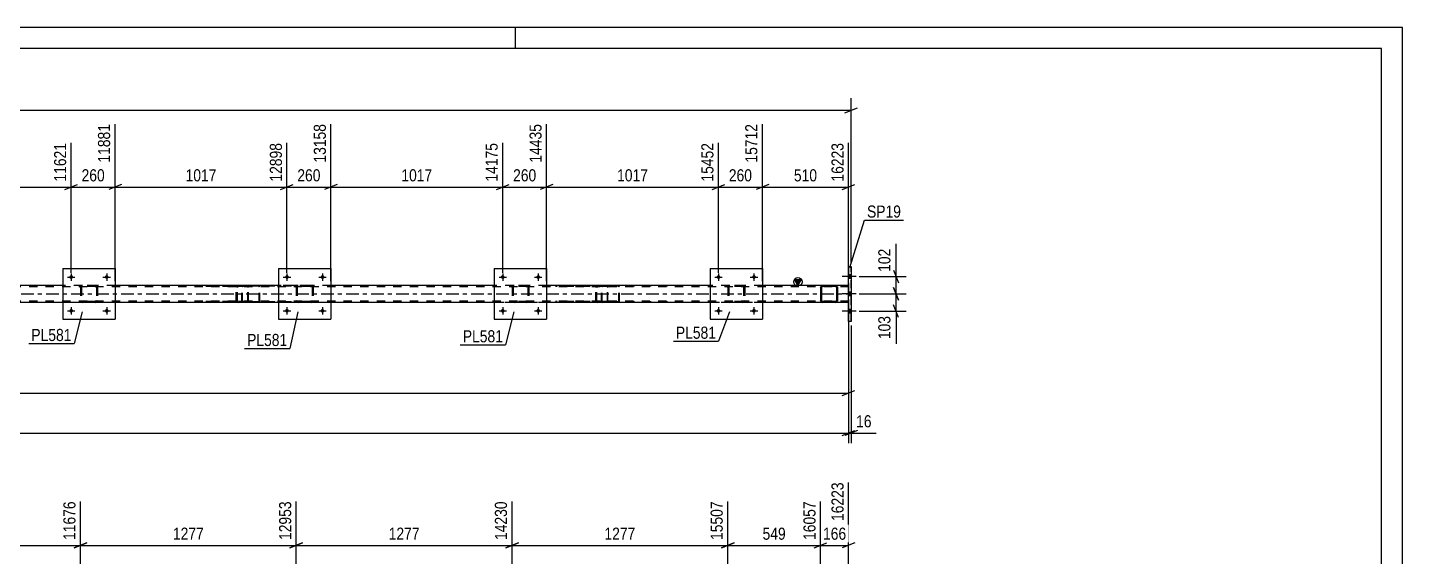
# Model space of a CAD drawing. Header units: millimetres. Extents: x -80 to 761, y -429 to 165.
# Drawn here: x 435.1 to 760.7, y 39.7 to 165 of the extents above; entities that cross this region are included whole.
import ezdxf

# ---------------------------------------------------------------- set-up
doc = ezdxf.new("R2010")
doc.units = ezdxf.units.MM
doc.linetypes.add('DXK_LINE_DOT2', pattern=[3.9198, 1.9599, -1.9599])
doc.linetypes.add('DXK_LINE_DOT3', pattern=[5.9187, 2.979, -0.9799, 0.9799, -0.9799])
doc.styles.add('Arial Narrow', font='ARIALN.TTF', dxfattribs={"height": 0.2})

# ---------------------------------------------------------------- blocks, each defined once
blk = doc.blocks.new('Unknown-814184913-1135')
at = {"color": 5, "linetype": 'Continuous'}
for p, q in [((760.66, 165.05), (-80.34, 165.05)), ((550.66, 160.05), (550.66, 165.05)), ((760.66, -428.95), (760.66, 165.05)), ((755.66, 160.05), (-75.34, 160.05)), ((755.66, -423.95), (755.66, 160.05))]:
    blk.add_line(p, q, dxfattribs=at)
blk = doc.blocks.new('Part-814184913-2528 - 2456')
at = {"color": 7, "linetype": 'DXK_LINE_DOT2'}
for p, q in [((600.92, 103.42), (600.95, 103.61)), ((600.95, 103.61), (600.92, 103.42)), ((600.92, 103.42), (600.92, 100.38)), ((601.16, 103.42), (601.18, 103.51)), ((601.16, 103.42), (601.16, 100.38)), ((601.18, 103.51), (601.23, 103.59)), ((601.21, 103.87), (601.4, 103.9)), ((601.4, 103.9), (601.21, 103.87)), ((601.23, 103.59), (601.31, 103.64)), ((601.31, 103.64), (601.4, 103.66)), ((604.44, 103.9), (601.4, 103.9)), ((604.44, 103.66), (601.4, 103.66)), ((604.44, 103.9), (604.62, 103.87)), ((604.62, 103.87), (604.44, 103.9)), ((604.44, 103.66), (604.53, 103.64)), ((604.53, 103.64), (604.61, 103.59)), ((604.61, 103.59), (604.66, 103.51)), ((604.66, 103.51), (604.68, 103.42)), ((604.68, 103.42), (604.68, 100.38)), ((604.88, 103.61), (604.92, 103.42)), ((604.92, 103.42), (604.88, 103.61)), ((604.92, 103.42), (604.92, 100.38)), ((600.95, 100.2), (600.92, 100.38)), ((600.92, 100.38), (600.95, 100.2)), ((601.18, 100.29), (601.16, 100.38)), ((601.23, 100.21), (601.18, 100.29)), ((601.4, 99.9), (601.21, 99.94)), ((601.21, 99.94), (601.4, 99.9)), ((601.31, 100.16), (601.23, 100.21)), ((601.4, 100.14), (601.31, 100.16)), ((604.44, 100.14), (601.4, 100.14)), ((604.44, 99.9), (601.4, 99.9)), ((604.53, 100.16), (604.44, 100.14)), ((604.62, 99.94), (604.44, 99.9)), ((604.44, 99.9), (604.62, 99.94)), ((604.61, 100.21), (604.53, 100.16)), ((604.66, 100.29), (604.61, 100.21)), ((604.68, 100.38), (604.66, 100.29)), ((604.92, 100.38), (604.88, 100.2)), ((604.88, 100.2), (604.92, 100.38))]:
    blk.add_line(p, q, dxfattribs=at)
for centre, start, end in [((601.4, 103.42), 112.5, 157.5), ((601.4, 103.42), 112.5, 157.5), ((604.44, 103.42), 22.5, 67.5), ((604.44, 103.42), 22.5, 67.5), ((601.4, 100.38), 202.5, 247.5), ((601.4, 100.38), 202.5, 247.5), ((604.44, 100.38), 292.5, 337.5), ((604.44, 100.38), 292.5, 337.5)]:
    blk.add_arc(centre, 0.48, start, end, dxfattribs=at)
blk = doc.blocks.new('Part-814184913-2533 - 2456')
at = {"color": 2, "linetype": 'Continuous'}
for p, q in [((545.64, 107.9), (545.64, 95.9)), ((545.64, 107.9), (558.04, 107.9)), ((558.04, 107.9), (558.04, 95.9)), ((545.64, 95.9), (558.04, 95.9))]:
    blk.add_line(p, q, dxfattribs=at)
blk = doc.blocks.new('Part-814184913-2534 - 2456')
at = {"color": 7, "linetype": 'DXK_LINE_DOT2'}
for p, q in [((549.84, 103.42), (549.87, 103.61)), ((549.87, 103.61), (549.84, 103.42)), ((549.84, 103.42), (549.84, 100.38)), ((550.08, 103.42), (550.09, 103.51)), ((550.08, 103.42), (550.08, 100.38)), ((550.09, 103.51), (550.15, 103.59)), ((550.13, 103.87), (550.32, 103.9)), ((550.32, 103.9), (550.13, 103.87)), ((550.15, 103.59), (550.22, 103.64)), ((550.22, 103.64), (550.32, 103.66)), ((553.36, 103.9), (550.32, 103.9)), ((553.36, 103.66), (550.32, 103.66)), ((553.36, 103.9), (553.54, 103.87)), ((553.54, 103.87), (553.36, 103.9)), ((553.36, 103.66), (553.45, 103.64)), ((553.45, 103.64), (553.53, 103.59)), ((553.53, 103.59), (553.58, 103.51)), ((553.58, 103.51), (553.6, 103.42)), ((553.6, 103.42), (553.6, 100.38)), ((553.8, 103.61), (553.84, 103.42)), ((553.84, 103.42), (553.8, 103.61)), ((553.84, 103.42), (553.84, 100.38)), ((549.87, 100.2), (549.84, 100.38)), ((549.84, 100.38), (549.87, 100.2)), ((550.09, 100.29), (550.08, 100.38)), ((550.15, 100.21), (550.09, 100.29)), ((550.32, 99.9), (550.13, 99.94)), ((550.13, 99.94), (550.32, 99.9)), ((550.22, 100.16), (550.15, 100.21)), ((550.32, 100.14), (550.22, 100.16)), ((553.36, 100.14), (550.32, 100.14)), ((553.36, 99.9), (550.32, 99.9)), ((553.45, 100.16), (553.36, 100.14)), ((553.54, 99.94), (553.36, 99.9)), ((553.36, 99.9), (553.54, 99.94)), ((553.53, 100.21), (553.45, 100.16)), ((553.58, 100.29), (553.53, 100.21)), ((553.6, 100.38), (553.58, 100.29)), ((553.84, 100.38), (553.8, 100.2)), ((553.8, 100.2), (553.84, 100.38))]:
    blk.add_line(p, q, dxfattribs=at)
at = {"color": 7, "linetype": 'DXK_LINE_DOT3'}
blk.add_line((551.84, 101.9), (551.84, 101.9), dxfattribs=at)
at = {"color": 7, "linetype": 'DXK_LINE_DOT2'}
for centre, start, end in [((550.32, 103.42), 112.5, 157.5), ((550.32, 103.42), 112.5, 157.5), ((553.36, 103.42), 22.5, 67.5), ((553.36, 103.42), 22.5, 67.5), ((550.32, 100.38), 202.5, 247.5), ((550.32, 100.38), 202.5, 247.5), ((553.36, 100.38), 292.5, 337.5), ((553.36, 100.38), 292.5, 337.5)]:
    blk.add_arc(centre, 0.48, start, end, dxfattribs=at)
blk = doc.blocks.new('Bolt-814184913-2470 - 2456')
at = {"linetype": 'Continuous'}
for points in [[(548.08, 105.9, -1), (547.2, 105.9, -1)], [(556.48, 105.9, -1), (555.6, 105.9, -1)]]:
    blk.add_hatch(color=1, dxfattribs=at).paths.add_polyline_path(points)
at = {"color": 1, "linetype": 'Continuous'}
for p, q in [((546.76, 105.9), (548.52, 105.9)), ((547.64, 106.78), (547.64, 105.02)), ((555.16, 105.9), (556.92, 105.9)), ((556.04, 106.78), (556.04, 105.02))]:
    blk.add_line(p, q, dxfattribs=at)
blk = doc.blocks.new('Bolt-814184913-2471 - 2456')
at = {"linetype": 'Continuous'}
for points in [[(548.08, 97.9, -1), (547.2, 97.9, -1)], [(556.48, 97.9, -1), (555.6, 97.9, -1)]]:
    blk.add_hatch(color=1, dxfattribs=at).paths.add_polyline_path(points)
at = {"color": 1, "linetype": 'Continuous'}
for p, q in [((546.76, 97.9), (548.52, 97.9)), ((547.64, 98.78), (547.64, 97.02)), ((555.16, 97.9), (556.92, 97.9)), ((556.04, 98.78), (556.04, 97.02))]:
    blk.add_line(p, q, dxfattribs=at)
blk = doc.blocks.new('Bolt-814184913-2472 - 2456')
at = {"linetype": 'Continuous'}
for points in [[(497, 105.9, -1), (496.12, 105.9, -1)], [(505.4, 105.9, -1), (504.52, 105.9, -1)]]:
    blk.add_hatch(color=1, dxfattribs=at).paths.add_polyline_path(points)
at = {"color": 1, "linetype": 'Continuous'}
for p, q in [((495.68, 105.9), (497.44, 105.9)), ((496.56, 106.78), (496.56, 105.02)), ((504.08, 105.9), (505.84, 105.9)), ((504.96, 106.78), (504.96, 105.02))]:
    blk.add_line(p, q, dxfattribs=at)
blk = doc.blocks.new('Bolt-814184913-2473 - 2456')
at = {"linetype": 'Continuous'}
for points in [[(497, 97.9, -1), (496.12, 97.9, -1)], [(505.4, 97.9, -1), (504.52, 97.9, -1)]]:
    blk.add_hatch(color=1, dxfattribs=at).paths.add_polyline_path(points)
at = {"color": 1, "linetype": 'Continuous'}
for p, q in [((495.68, 97.9), (497.44, 97.9)), ((496.56, 98.78), (496.56, 97.02)), ((504.08, 97.9), (505.84, 97.9)), ((504.96, 98.78), (504.96, 97.02))]:
    blk.add_line(p, q, dxfattribs=at)
blk = doc.blocks.new('Bolt-814184913-2474 - 2456')
at = {"linetype": 'Continuous'}
for points in [[(445.92, 105.9, -1), (445.04, 105.9, -1)], [(454.32, 105.9, -1), (453.44, 105.9, -1)]]:
    blk.add_hatch(color=1, dxfattribs=at).paths.add_polyline_path(points)
at = {"color": 1, "linetype": 'Continuous'}
for p, q in [((444.6, 105.9), (446.36, 105.9)), ((445.48, 106.78), (445.48, 105.02)), ((453, 105.9), (454.76, 105.9)), ((453.88, 106.78), (453.88, 105.02))]:
    blk.add_line(p, q, dxfattribs=at)
blk = doc.blocks.new('Part-814184913-2539 - 2456')
at = {"color": 2, "linetype": 'Continuous'}
for p, q in [((494.56, 107.9), (494.56, 95.9)), ((494.56, 107.9), (506.96, 107.9)), ((506.96, 107.9), (506.96, 95.9)), ((494.56, 95.9), (506.96, 95.9))]:
    blk.add_line(p, q, dxfattribs=at)
blk = doc.blocks.new('Bolt-814184913-2475 - 2456')
at = {"linetype": 'Continuous'}
for points in [[(445.92, 97.9, -1), (445.04, 97.9, -1)], [(454.32, 97.9, -1), (453.44, 97.9, -1)]]:
    blk.add_hatch(color=1, dxfattribs=at).paths.add_polyline_path(points)
at = {"color": 1, "linetype": 'Continuous'}
for p, q in [((444.6, 97.9), (446.36, 97.9)), ((445.48, 98.78), (445.48, 97.02)), ((453, 97.9), (454.76, 97.9)), ((453.88, 98.78), (453.88, 97.02))]:
    blk.add_line(p, q, dxfattribs=at)
blk = doc.blocks.new('Part-814184913-2540 - 2456')
at = {"color": 7, "linetype": 'DXK_LINE_DOT2'}
for p, q in [((498.76, 103.42), (498.79, 103.61)), ((498.79, 103.61), (498.76, 103.42)), ((498.76, 103.42), (498.76, 100.38)), ((499, 103.42), (499.01, 103.51)), ((499, 103.42), (499, 100.38)), ((499.01, 103.51), (499.07, 103.59)), ((499.05, 103.87), (499.24, 103.9)), ((499.24, 103.9), (499.05, 103.87)), ((499.07, 103.59), (499.14, 103.64)), ((499.14, 103.64), (499.24, 103.66)), ((502.28, 103.9), (499.24, 103.9)), ((502.28, 103.66), (499.24, 103.66)), ((502.28, 103.9), (502.46, 103.87)), ((502.46, 103.87), (502.28, 103.9)), ((502.28, 103.66), (502.37, 103.64)), ((502.37, 103.64), (502.45, 103.59)), ((502.45, 103.59), (502.5, 103.51)), ((502.5, 103.51), (502.52, 103.42)), ((502.52, 103.42), (502.52, 100.38)), ((502.72, 103.61), (502.76, 103.42)), ((502.76, 103.42), (502.72, 103.61)), ((502.76, 103.42), (502.76, 100.38)), ((498.79, 100.2), (498.76, 100.38)), ((498.76, 100.38), (498.79, 100.2)), ((499.01, 100.29), (499, 100.38)), ((499.07, 100.21), (499.01, 100.29)), ((499.24, 99.9), (499.05, 99.94)), ((499.05, 99.94), (499.24, 99.9)), ((499.14, 100.16), (499.07, 100.21)), ((499.24, 100.14), (499.14, 100.16)), ((502.28, 100.14), (499.24, 100.14)), ((502.28, 99.9), (499.24, 99.9)), ((502.37, 100.16), (502.28, 100.14)), ((502.46, 99.94), (502.28, 99.9)), ((502.28, 99.9), (502.46, 99.94)), ((502.45, 100.21), (502.37, 100.16)), ((502.5, 100.29), (502.45, 100.21)), ((502.52, 100.38), (502.5, 100.29)), ((502.76, 100.38), (502.72, 100.2)), ((502.72, 100.2), (502.76, 100.38))]:
    blk.add_line(p, q, dxfattribs=at)
at = {"color": 7, "linetype": 'DXK_LINE_DOT3'}
blk.add_line((500.76, 101.9), (500.76, 101.9), dxfattribs=at)
at = {"color": 7, "linetype": 'DXK_LINE_DOT2'}
for centre, start, end in [((499.24, 103.42), 112.5, 157.5), ((499.24, 103.42), 112.5, 157.5), ((502.28, 103.42), 22.5, 67.5), ((502.28, 103.42), 22.5, 67.5), ((499.24, 100.38), 202.5, 247.5), ((499.24, 100.38), 202.5, 247.5), ((502.28, 100.38), 292.5, 337.5), ((502.28, 100.38), 292.5, 337.5)]:
    blk.add_arc(centre, 0.48, start, end, dxfattribs=at)
blk = doc.blocks.new('Bolt-814184913-2478 - 2456')
at = {"linetype": 'Continuous'}
for points in [[(599.16, 105.9, -1), (598.28, 105.9, -1)], [(607.56, 105.9, -1), (606.68, 105.9, -1)]]:
    blk.add_hatch(color=1, dxfattribs=at).paths.add_polyline_path(points)
at = {"color": 1, "linetype": 'Continuous'}
for p, q in [((597.84, 105.9), (599.6, 105.9)), ((598.72, 106.78), (598.72, 105.02)), ((606.24, 105.9), (608, 105.9)), ((607.12, 106.78), (607.12, 105.02))]:
    blk.add_line(p, q, dxfattribs=at)
blk = doc.blocks.new('Part-814184913-2602 - 2456')
at = {"linetype": 'Continuous'}
blk.add_hatch(color=2, dxfattribs=at).paths.add_polyline_path([(617.53, 103.9), (616.73, 105.3), (618.33, 105.3)])
at = {"color": 2, "linetype": 'Continuous'}
for p, q in [((617.53, 103.9), (616.73, 105.3)), ((616.73, 105.3), (618.33, 105.3)), ((618.33, 105.3), (617.53, 103.9)), ((443.48, 103.9), (404.79, 103.9)), ((494.56, 103.9), (455.88, 103.9)), ((545.64, 103.9), (506.96, 103.9)), ((596.72, 103.9), (558.04, 103.9)), ((623.37, 103.9), (609.12, 103.9)), ((629.53, 103.9), (626.41, 103.9)), ((443.48, 99.9), (404.79, 99.9)), ((494.56, 99.9), (455.88, 99.9)), ((545.64, 99.9), (506.96, 99.9)), ((596.72, 99.9), (558.04, 99.9)), ((623.37, 99.9), (609.12, 99.9)), ((629.53, 99.9), (626.41, 99.9))]:
    blk.add_line(p, q, dxfattribs=at)
at = {"color": 7, "linetype": 'DXK_LINE_DOT2'}
for p, q in [((629.53, 103.58), (25.23, 103.58)), ((455.88, 103.9), (443.48, 103.9)), ((506.96, 103.9), (494.56, 103.9)), ((558.04, 103.9), (545.64, 103.9)), ((609.12, 103.9), (596.72, 103.9)), ((626.41, 103.9), (623.37, 103.9)), ((629.53, 99.9), (629.53, 103.9)), ((629.53, 103.9), (629.53, 103.9)), ((629.53, 103.9), (629.53, 99.9)), ((629.53, 103.58), (629.53, 103.58)), ((629.53, 100.22), (25.23, 100.22)), ((626.41, 99.9), (85.91, 99.9)), ((455.88, 99.9), (443.48, 99.9)), ((506.96, 99.9), (494.56, 99.9)), ((558.04, 99.9), (545.64, 99.9)), ((609.12, 99.9), (596.72, 99.9)), ((629.53, 100.22), (629.53, 100.22)), ((629.53, 99.9), (629.53, 99.9))]:
    blk.add_line(p, q, dxfattribs=at)
at = {"color": 7, "linetype": 'DXK_LINE_DOT3'}
blk.add_line((25.23, 101.9), (629.53, 101.9), dxfattribs=at)
at = {"color": 2, "linetype": 'Continuous'}
blk.add_circle((617.53, 104.8), 1, dxfattribs=at)
blk = doc.blocks.new('Bolt-814184913-2479 - 2456')
at = {"linetype": 'Continuous'}
for points in [[(599.16, 97.9, -1), (598.28, 97.9, -1)], [(607.56, 97.9, -1), (606.68, 97.9, -1)]]:
    blk.add_hatch(color=1, dxfattribs=at).paths.add_polyline_path(points)
at = {"color": 1, "linetype": 'Continuous'}
for p, q in [((597.84, 97.9), (599.6, 97.9)), ((598.72, 98.78), (598.72, 97.02)), ((606.24, 97.9), (608, 97.9)), ((607.12, 98.78), (607.12, 97.02))]:
    blk.add_line(p, q, dxfattribs=at)
blk = doc.blocks.new('Part-814184913-2545 - 2456')
at = {"color": 2, "linetype": 'Continuous'}
for p, q in [((443.48, 107.9), (443.48, 95.9)), ((443.48, 107.9), (455.88, 107.9)), ((455.88, 107.9), (455.88, 95.9)), ((443.48, 95.9), (455.88, 95.9))]:
    blk.add_line(p, q, dxfattribs=at)
blk = doc.blocks.new('Part-814184913-2631 - 2456')
at = {"color": 7, "linetype": 'DXK_LINE_DOT2'}
for p, q in [((485.9, 103.7), (485.88, 103.58)), ((485.88, 100.22), (485.88, 103.58)), ((486.05, 103.58), (486.06, 103.64)), ((486.05, 100.22), (486.05, 103.58)), ((486.06, 103.64), (486.1, 103.69)), ((486.22, 103.9), (486.09, 103.88)), ((486.1, 103.69), (486.15, 103.73)), ((486.15, 103.73), (486.22, 103.74)), ((501.54, 103.9), (486.22, 103.9)), ((501.54, 103.74), (486.22, 103.74)), ((489.92, 103.88), (489.79, 103.9)), ((489.79, 103.74), (489.86, 103.73)), ((489.86, 103.73), (489.88, 103.71)), ((489.88, 103.71), (489.91, 103.69)), ((489.91, 103.69), (489.95, 103.64)), ((489.95, 103.64), (489.96, 103.58)), ((489.96, 100.22), (489.96, 103.58)), ((490.13, 103.58), (490.11, 103.7)), ((490.13, 100.22), (490.13, 103.58)), ((485.88, 100.22), (485.9, 100.1)), ((486.06, 100.16), (486.05, 100.22)), ((486.1, 100.11), (486.06, 100.16)), ((486.09, 99.93), (486.22, 99.9)), ((486.15, 100.07), (486.1, 100.11)), ((486.22, 100.06), (486.15, 100.07)), ((501.54, 100.06), (486.22, 100.06)), ((501.54, 99.9), (486.22, 99.9)), ((489.79, 100.06), (489.86, 100.07)), ((489.79, 99.9), (489.92, 99.93)), ((489.86, 100.07), (489.88, 100.09)), ((489.88, 100.09), (489.91, 100.11)), ((489.95, 100.16), (489.91, 100.11)), ((489.96, 100.22), (489.95, 100.16)), ((490.11, 100.1), (490.13, 100.22))]:
    blk.add_line(p, q, dxfattribs=at)
for centre, start, end in [((486.2, 103.57), 110.7583, 155.68), ((489.8, 103.57), 24.32, 69.2417), ((486.2, 100.24), 204.32, 249.2417)]:
    blk.add_arc(centre, 0.331, start, end, dxfattribs=at)
blk = doc.blocks.new('Part-814184913-2546 - 2456')
at = {"color": 7, "linetype": 'DXK_LINE_DOT2'}
for p, q in [((447.68, 103.42), (447.71, 103.61)), ((447.71, 103.61), (447.68, 103.42)), ((447.68, 103.42), (447.68, 100.38)), ((447.92, 103.42), (447.93, 103.51)), ((447.92, 103.42), (447.92, 100.38)), ((447.93, 103.51), (447.99, 103.59)), ((447.97, 103.87), (448.16, 103.9)), ((448.16, 103.9), (447.97, 103.87)), ((447.99, 103.59), (448.06, 103.64)), ((448.06, 103.64), (448.16, 103.66)), ((451.2, 103.9), (448.16, 103.9)), ((451.2, 103.66), (448.16, 103.66)), ((451.2, 103.9), (451.38, 103.87)), ((451.38, 103.87), (451.2, 103.9)), ((451.2, 103.66), (451.29, 103.64)), ((451.29, 103.64), (451.37, 103.59)), ((451.37, 103.59), (451.42, 103.51)), ((451.42, 103.51), (451.44, 103.42)), ((451.44, 103.42), (451.44, 100.38)), ((451.64, 103.61), (451.68, 103.42)), ((451.68, 103.42), (451.64, 103.61)), ((451.68, 103.42), (451.68, 100.38)), ((447.71, 100.2), (447.68, 100.38)), ((447.68, 100.38), (447.71, 100.2)), ((447.93, 100.29), (447.92, 100.38)), ((447.99, 100.21), (447.93, 100.29)), ((448.16, 99.9), (447.97, 99.94)), ((447.97, 99.94), (448.16, 99.9)), ((448.06, 100.16), (447.99, 100.21)), ((448.16, 100.14), (448.06, 100.16)), ((451.2, 100.14), (448.16, 100.14)), ((451.2, 99.9), (448.16, 99.9)), ((451.29, 100.16), (451.2, 100.14)), ((451.38, 99.94), (451.2, 99.9)), ((451.2, 99.9), (451.38, 99.94)), ((451.37, 100.21), (451.29, 100.16)), ((451.42, 100.29), (451.37, 100.21)), ((451.44, 100.38), (451.42, 100.29)), ((451.68, 100.38), (451.64, 100.2)), ((451.64, 100.2), (451.68, 100.38))]:
    blk.add_line(p, q, dxfattribs=at)
at = {"color": 7, "linetype": 'DXK_LINE_DOT3'}
blk.add_line((449.68, 101.9), (449.68, 101.9), dxfattribs=at)
at = {"color": 7, "linetype": 'DXK_LINE_DOT2'}
for centre, start, end in [((448.16, 103.42), 112.5, 157.5), ((448.16, 103.42), 112.5, 157.5), ((451.2, 103.42), 22.5, 67.5), ((451.2, 103.42), 22.5, 67.5), ((448.16, 100.38), 202.5, 247.5), ((448.16, 100.38), 202.5, 247.5), ((451.2, 100.38), 292.5, 337.5), ((451.2, 100.38), 292.5, 337.5)]:
    blk.add_arc(centre, 0.48, start, end, dxfattribs=at)
blk = doc.blocks.new('Part-814184913-2557 - 2456')
at = {"color": 2, "linetype": 'Continuous'}
for p, q in [((596.72, 107.9), (596.72, 95.9)), ((596.72, 107.9), (609.12, 107.9)), ((609.12, 107.9), (609.12, 95.9)), ((596.72, 95.9), (609.12, 95.9))]:
    blk.add_line(p, q, dxfattribs=at)
blk = doc.blocks.new('Part-814184913-2558 - 2456')
at = {"color": 2, "linetype": 'Continuous'}
for p, q in [((622.93, 103.61), (622.89, 103.42)), ((622.89, 103.42), (622.89, 100.38)), ((623.13, 103.42), (623.15, 103.51)), ((623.13, 103.42), (623.13, 100.38)), ((623.15, 103.51), (623.2, 103.59)), ((623.37, 103.9), (623.19, 103.87)), ((623.2, 103.59), (623.28, 103.64)), ((623.28, 103.64), (623.37, 103.66)), ((626.41, 103.9), (623.37, 103.9)), ((626.41, 103.66), (623.37, 103.66)), ((626.6, 103.87), (626.41, 103.9)), ((626.41, 103.66), (626.51, 103.64)), ((626.51, 103.64), (626.58, 103.59)), ((626.58, 103.59), (626.64, 103.51)), ((626.64, 103.51), (626.65, 103.42)), ((626.65, 103.42), (626.65, 100.38)), ((626.89, 103.42), (626.86, 103.61)), ((626.89, 103.42), (626.89, 100.38)), ((622.89, 100.38), (622.93, 100.2)), ((623.15, 100.29), (623.13, 100.38)), ((623.2, 100.21), (623.15, 100.29)), ((623.19, 99.94), (623.37, 99.9)), ((623.28, 100.16), (623.2, 100.21)), ((623.37, 100.14), (623.28, 100.16)), ((626.41, 100.14), (623.37, 100.14)), ((626.41, 99.9), (623.37, 99.9)), ((626.51, 100.16), (626.41, 100.14)), ((626.41, 99.9), (626.6, 99.94)), ((626.58, 100.21), (626.51, 100.16)), ((626.64, 100.29), (626.58, 100.21)), ((626.65, 100.38), (626.64, 100.29)), ((626.86, 100.2), (626.89, 100.38))]:
    blk.add_line(p, q, dxfattribs=at)
at = {"color": 7, "linetype": 'DXK_LINE_DOT2'}
for p, q in [((622.89, 103.42), (622.93, 103.61)), ((623.19, 103.87), (623.37, 103.9)), ((626.41, 103.9), (626.6, 103.87)), ((626.86, 103.61), (626.89, 103.42)), ((622.93, 100.2), (622.89, 100.38)), ((623.37, 99.9), (623.19, 99.94)), ((626.6, 99.94), (626.41, 99.9)), ((626.89, 100.38), (626.86, 100.2))]:
    blk.add_line(p, q, dxfattribs=at)
at = {"color": 7, "linetype": 'DXK_LINE_DOT3'}
blk.add_line((624.89, 101.9), (624.89, 101.9), dxfattribs=at)
at = {"color": 2, "linetype": 'Continuous'}
for centre, start, end in [((623.37, 103.42), 112.5, 157.5), ((626.41, 103.42), 22.5, 67.5), ((623.37, 100.38), 202.5, 247.5), ((626.41, 100.38), 292.5, 337.5)]:
    blk.add_arc(centre, 0.48, start, end, dxfattribs=at)
at = {"color": 7, "linetype": 'DXK_LINE_DOT2'}
for centre, start, end in [((623.37, 103.42), 112.5, 157.5), ((626.41, 103.42), 22.5, 67.5), ((623.37, 100.38), 202.5, 247.5), ((626.41, 100.38), 292.5, 337.5)]:
    blk.add_arc(centre, 0.48, start, end, dxfattribs=at)
blk = doc.blocks.new('Bolt-814184913-2605 - 2456')
at = {"linetype": 'Continuous'}
for points in [[(630.17, 105.56), (630.17, 106.44), (629.53, 106.44), (629.53, 105.56)], [(630.17, 105.56), (630.17, 106.44), (629.53, 106.44), (629.53, 105.56)], [(630.17, 105.56), (630.17, 106.44), (629.53, 106.44), (629.53, 105.56)], [(630.17, 101.46), (630.17, 102.34), (629.53, 102.34), (629.53, 101.46)], [(630.17, 101.46), (630.17, 102.34), (629.53, 102.34), (629.53, 101.46)], [(630.17, 97.36), (630.17, 98.24), (629.53, 98.24), (629.53, 97.36)], [(630.17, 97.36), (630.17, 98.24), (629.53, 98.24), (629.53, 97.36)], [(630.17, 97.36), (630.17, 98.24), (629.53, 98.24), (629.53, 97.36)]]:
    blk.add_hatch(color=1, dxfattribs=at).paths.add_polyline_path(points)
at = {"color": 1, "linetype": 'Continuous'}
for p, q in [((631.33, 106), (628.01, 106)), ((631.33, 106), (628.01, 106)), ((631.33, 106), (628.01, 106)), ((630.17, 106.44), (629.53, 106.44)), ((630.17, 106.44), (629.53, 106.44)), ((630.17, 106.44), (629.53, 106.44)), ((630.17, 105.56), (629.53, 105.56)), ((630.17, 105.56), (629.53, 105.56)), ((630.17, 105.56), (629.53, 105.56)), ((631.33, 101.9), (628.01, 101.9)), ((631.33, 101.9), (628.01, 101.9)), ((630.17, 102.34), (629.53, 102.34)), ((630.17, 102.34), (629.53, 102.34)), ((630.17, 101.46), (629.53, 101.46)), ((630.17, 101.46), (629.53, 101.46)), ((631.33, 97.8), (628.01, 97.8)), ((631.33, 97.8), (628.01, 97.8)), ((631.33, 97.8), (628.01, 97.8)), ((630.17, 98.24), (629.53, 98.24)), ((630.17, 98.24), (629.53, 98.24)), ((630.17, 98.24), (629.53, 98.24)), ((630.17, 97.36), (629.53, 97.36)), ((630.17, 97.36), (629.53, 97.36)), ((630.17, 97.36), (629.53, 97.36))]:
    blk.add_line(p, q, dxfattribs=at)
blk = doc.blocks.new('Part-814184913-2650 - 2456')
at = {"color": 7, "linetype": 'DXK_LINE_DOT2'}
for p, q in [((571.04, 103.7), (571.01, 103.58)), ((571.01, 100.22), (571.01, 103.58)), ((571.18, 103.58), (571.19, 103.64)), ((571.18, 100.22), (571.18, 103.58)), ((571.19, 103.64), (571.23, 103.69)), ((571.35, 103.9), (571.22, 103.88)), ((571.23, 103.69), (571.28, 103.73)), ((571.28, 103.73), (571.35, 103.74)), ((586.68, 103.9), (571.35, 103.9)), ((586.68, 103.74), (571.35, 103.74)), ((575.06, 103.88), (574.93, 103.9)), ((574.93, 103.74), (574.99, 103.73)), ((574.99, 103.73), (575.02, 103.71)), ((575.02, 103.71), (575.05, 103.69)), ((575.05, 103.69), (575.08, 103.64)), ((575.08, 103.64), (575.1, 103.58)), ((575.1, 100.22), (575.1, 103.58)), ((575.27, 103.58), (575.24, 103.7)), ((575.27, 100.22), (575.27, 103.58)), ((571.01, 100.22), (571.04, 100.1)), ((571.19, 100.16), (571.18, 100.22)), ((571.23, 100.11), (571.19, 100.16)), ((571.22, 99.93), (571.35, 99.9)), ((571.28, 100.07), (571.23, 100.11)), ((571.35, 100.06), (571.28, 100.07)), ((586.68, 100.06), (571.35, 100.06)), ((586.68, 99.9), (571.35, 99.9)), ((574.93, 100.06), (574.99, 100.07)), ((574.93, 99.9), (575.06, 99.93)), ((574.99, 100.07), (575.02, 100.09)), ((575.02, 100.09), (575.05, 100.11)), ((575.08, 100.16), (575.05, 100.11)), ((575.1, 100.22), (575.08, 100.16)), ((575.24, 100.1), (575.27, 100.22))]:
    blk.add_line(p, q, dxfattribs=at)
for centre, start, end in [((571.34, 103.57), 110.7583, 155.68), ((574.94, 103.57), 24.32, 69.2417), ((571.34, 100.24), 204.32, 249.2417)]:
    blk.add_arc(centre, 0.331, start, end, dxfattribs=at)
blk = doc.blocks.new('Part-814184913-2652 - 2456')
at = {"color": 7, "linetype": 'DXK_LINE_DOT2'}
for p, q in [((572.29, 103.9), (560.13, 103.9)), ((572.29, 103.66), (560.13, 103.66)), ((569.72, 103.56), (569.69, 103.42)), ((569.69, 100.38), (569.69, 103.42)), ((569.73, 103.61), (569.72, 103.56)), ((569.94, 103.42), (569.96, 103.51)), ((569.94, 100.38), (569.94, 103.42)), ((569.96, 103.51), (570.02, 103.59)), ((570.19, 103.9), (570, 103.87)), ((570.02, 103.59), (570.1, 103.64)), ((570.1, 103.64), (570.19, 103.66)), ((571.01, 103.66), (571.01, 103.9)), ((572.39, 103.87), (572.29, 103.9)), ((572.29, 103.66), (572.34, 103.64)), ((572.34, 103.64), (572.38, 103.59)), ((572.38, 103.59), (572.41, 103.51)), ((572.48, 103.76), (572.39, 103.87)), ((572.41, 103.51), (572.42, 103.42)), ((572.42, 100.38), (572.42, 103.42)), ((572.54, 103.61), (572.48, 103.76)), ((572.56, 103.42), (572.54, 103.61)), ((572.56, 100.38), (572.56, 103.42)), ((572.29, 100.14), (560.13, 100.14)), ((572.29, 99.9), (560.13, 99.9)), ((569.69, 100.38), (569.71, 100.3)), ((569.71, 100.3), (569.73, 100.2)), ((569.96, 100.29), (569.94, 100.38)), ((570.02, 100.21), (569.96, 100.29)), ((570, 99.94), (570.19, 99.9)), ((570.1, 100.16), (570.02, 100.21)), ((570.19, 100.14), (570.1, 100.16)), ((571.01, 99.9), (571.01, 100.14)), ((572.34, 100.16), (572.29, 100.14)), ((572.29, 99.9), (572.39, 99.94)), ((572.38, 100.21), (572.34, 100.16)), ((572.41, 100.29), (572.38, 100.21)), ((572.39, 99.94), (572.48, 100.04)), ((572.42, 100.38), (572.41, 100.29)), ((572.48, 100.04), (572.49, 100.07)), ((572.49, 100.07), (572.54, 100.2)), ((572.54, 100.2), (572.56, 100.38))]:
    blk.add_line(p, q, dxfattribs=at)
for centre, start, end in [((570.18, 103.41), 111.1941, 156.1506), ((570.18, 100.4), 203.8494, 248.8059)]:
    blk.add_arc(centre, 0.492, start, end, dxfattribs=at)
blk = doc.blocks.new('Part-814184913-2659 - 2456')
at = {"color": 7, "linetype": 'DXK_LINE_DOT2'}
for p, q in [((487.15, 103.9), (474.99, 103.9)), ((487.15, 103.66), (474.99, 103.66)), ((484.59, 103.56), (484.56, 103.42)), ((484.56, 100.38), (484.56, 103.42)), ((484.6, 103.61), (484.59, 103.56)), ((484.81, 103.42), (484.83, 103.51)), ((484.81, 100.38), (484.81, 103.42)), ((484.83, 103.51), (484.88, 103.59)), ((485.06, 103.9), (484.87, 103.87)), ((484.88, 103.59), (484.96, 103.64)), ((484.96, 103.64), (485.06, 103.66)), ((485.88, 103.66), (485.88, 103.9)), ((487.25, 103.87), (487.15, 103.9)), ((487.15, 103.66), (487.2, 103.64)), ((487.2, 103.64), (487.25, 103.59)), ((487.34, 103.76), (487.25, 103.87)), ((487.25, 103.59), (487.28, 103.51)), ((487.28, 103.51), (487.29, 103.42)), ((487.29, 100.38), (487.29, 103.42)), ((487.4, 103.61), (487.34, 103.76)), ((487.42, 103.42), (487.4, 103.61)), ((487.42, 100.38), (487.42, 103.42)), ((487.15, 100.14), (474.99, 100.14)), ((487.15, 99.9), (474.99, 99.9)), ((484.56, 100.38), (484.57, 100.3)), ((484.57, 100.3), (484.6, 100.2)), ((484.83, 100.29), (484.81, 100.38)), ((484.88, 100.21), (484.83, 100.29)), ((484.87, 99.94), (485.06, 99.9)), ((484.96, 100.16), (484.88, 100.21)), ((485.06, 100.14), (484.96, 100.16)), ((485.88, 99.9), (485.88, 100.14)), ((487.2, 100.16), (487.15, 100.14)), ((487.15, 99.9), (487.25, 99.94)), ((487.25, 100.21), (487.2, 100.16)), ((487.28, 100.29), (487.25, 100.21)), ((487.25, 99.94), (487.34, 100.04)), ((487.29, 100.38), (487.28, 100.29)), ((487.34, 100.04), (487.35, 100.07)), ((487.35, 100.07), (487.4, 100.2)), ((487.4, 100.2), (487.42, 100.38))]:
    blk.add_line(p, q, dxfattribs=at)
for centre, start, end in [((485.05, 103.41), 111.1941, 156.1506), ((485.05, 100.4), 203.8494, 248.8059)]:
    blk.add_arc(centre, 0.492, start, end, dxfattribs=at)
blk = doc.blocks.new('Part-814184913-2670 - 2456')
at = {"color": 2, "linetype": 'Continuous'}
for p, q in [((629.53, 108.4), (629.53, 108.4)), ((629.53, 108.4), (630.17, 108.4)), ((629.53, 95.4), (629.53, 108.4)), ((630.17, 108.4), (630.17, 95.4)), ((629.53, 95.4), (629.53, 95.4)), ((630.17, 95.4), (629.53, 95.4))]:
    blk.add_line(p, q, dxfattribs=at)
at = {"color": 7, "linetype": 'DXK_LINE_DOT2'}
for p, q in [((629.53, 108.4), (629.53, 95.4)), ((630.17, 95.4), (630.17, 108.4))]:
    blk.add_line(p, q, dxfattribs=at)
blk = doc.blocks.new('StraightDimension-814184913-17358 - 2456')
at = {"color": 7, "linetype": 'Continuous'}
for p, q in [((632.01, 101.9), (643.17, 101.9)), ((640.17, 103.4), (641.37, 100.4)), ((640.77, 97.8), (640.77, 101.9)), ((632.01, 97.8), (643.17, 97.8)), ((641.37, 96.3), (640.17, 99.3))]:
    blk.add_line(p, q, dxfattribs=at)
at = {"color": 0}
blk.add_wipeout([(640.02, 97.28), (635.82, 97.28), (635.82, 90.59), (640.02, 90.59)], dxfattribs=at)
at = {"color": 7, "linetype": 'Continuous'}
blk.add_line((640.77, 97.8), (640.77, 90.07), dxfattribs=at)
blk.add_line((640.77, 97.8), (640.77, 90.07), dxfattribs=at)
at = {"color": 3, "style": 'Arial Narrow'}
blk.add_text('103', height=2.863, rotation=90.0002, dxfattribs=at).set_placement((639.42, 91.19))
blk = doc.blocks.new('StraightDimension-814184913-2793 - 2456')
at = {"color": 7, "linetype": 'Continuous'}
for p, q in [((629.53, 94.4), (629.53, 66.54)), ((630.17, 94.4), (630.17, 66.54)), ((628.03, 68.34), (631.03, 69.54)), ((631.67, 69.54), (628.67, 68.34)), ((629.53, 68.94), (630.17, 68.94))]:
    blk.add_line(p, q, dxfattribs=at)
at = {"color": 0}
blk.add_wipeout([(635.56, 69.69), (635.56, 73.89), (630.7, 73.89), (630.7, 69.69)], dxfattribs=at)
at = {"color": 7, "linetype": 'Continuous'}
blk.add_line((630.17, 68.94), (636.08, 68.94), dxfattribs=at)
blk.add_line((630.17, 68.94), (636.08, 68.94), dxfattribs=at)
at = {"color": 3, "style": 'Arial Narrow'}
blk.add_text('16', height=2.863, dxfattribs=at).set_placement((631.3, 70.29))
blk = doc.blocks.new('StraightDimension-814184913-2803 - 2456')
at = {"color": 7, "linetype": 'Continuous'}
for p, q in [((629.53, 94.4), (629.53, 66.54)), ((0, 68.94), (629.53, 68.94)), ((628.03, 68.34), (631.03, 69.54))]:
    blk.add_line(p, q, dxfattribs=at)
blk = doc.blocks.new('StraightDimension-814184913-2931 - 2456')
at = {"color": 7, "linetype": 'Continuous'}
for p, q in [((630.17, 109.4), (630.17, 148.29)), ((-0.64, 145.44), (630.17, 145.44)), ((628.67, 144.84), (631.67, 146.04))]:
    blk.add_line(p, q, dxfattribs=at)
blk = doc.blocks.new('StraightDimension-814184913-2954 - 2456')
at = {"color": 7, "linetype": 'Continuous'}
for p, q in [((629.53, 98.9), (629.53, 76)), ((64.18, 78.4), (629.53, 78.4)), ((628.03, 77.8), (631.03, 79))]:
    blk.add_line(p, q, dxfattribs=at)
blk = doc.blocks.new('StraightDimension-814184913-16697 - 2456')
at = {"color": 7, "linetype": 'Continuous'}
for p, q in [((609.12, 104.9), (609.12, 142.17)), ((629.53, 104.9), (629.53, 137.67)), ((610.62, 127.83), (607.62, 126.63)), ((609.12, 127.23), (629.53, 127.23)), ((628.03, 126.63), (631.03, 127.83))]:
    blk.add_line(p, q, dxfattribs=at)
at = {"color": 0, "linetype": 'Continuous'}
blk.add_wipeout([(628.93, 138.27), (624.73, 138.27), (624.73, 127.93), (628.93, 127.93)], dxfattribs=at)
at = {"color": 0}
blk.add_wipeout([(622.67, 127.98), (622.67, 132.18), (615.98, 132.18), (615.98, 127.98)], dxfattribs=at)
at = {"color": 3, "linetype": 'Continuous', "style": 'Arial Narrow'}
blk.add_text('16223', height=2.863, rotation=90.0002, dxfattribs=at).set_placement((628.33, 128.53))
at = {"color": 3, "style": 'Arial Narrow'}
blk.add_text('510', height=2.863, dxfattribs=at).set_placement((616.58, 128.58))
blk = doc.blocks.new('StraightDimension-814184913-16698 - 2456')
at = {"color": 7, "linetype": 'Continuous'}
for p, q in [((609.12, 104.9), (609.12, 142.17)), ((598.72, 106.9), (598.72, 137.67)), ((597.22, 126.63), (600.22, 127.83)), ((598.72, 127.23), (609.12, 127.23)), ((610.62, 127.83), (607.62, 126.63))]:
    blk.add_line(p, q, dxfattribs=at)
at = {"color": 0}
blk.add_wipeout([(607.26, 127.98), (607.26, 132.18), (600.57, 132.18), (600.57, 127.98)], dxfattribs=at)
at = {"color": 0, "linetype": 'Continuous'}
blk.add_wipeout([(608.52, 142.77), (604.32, 142.77), (604.32, 132.43), (608.52, 132.43)], dxfattribs=at)
at = {"color": 3, "linetype": 'Continuous', "style": 'Arial Narrow'}
blk.add_text('15712', height=2.863, rotation=90.0002, dxfattribs=at).set_placement((607.92, 133.03))
at = {"color": 3, "style": 'Arial Narrow'}
blk.add_text('260', height=2.863, dxfattribs=at).set_placement((601.17, 128.58))
blk = doc.blocks.new('StraightDimension-814184913-16699 - 2456')
at = {"color": 7, "linetype": 'Continuous'}
for p, q in [((558.04, 104.9), (558.04, 142.17)), ((598.72, 106.9), (598.72, 137.67)), ((559.54, 127.83), (556.54, 126.63)), ((558.04, 127.23), (598.72, 127.23)), ((597.22, 126.63), (600.22, 127.83))]:
    blk.add_line(p, q, dxfattribs=at)
at = {"color": 0, "linetype": 'Continuous'}
blk.add_wipeout([(598.12, 138.27), (593.92, 138.27), (593.92, 127.93), (598.12, 127.93)], dxfattribs=at)
at = {"color": 0}
blk.add_wipeout([(582.63, 127.98), (582.63, 132.18), (574.12, 132.18), (574.12, 127.98)], dxfattribs=at)
at = {"color": 3, "linetype": 'Continuous', "style": 'Arial Narrow'}
blk.add_text('15452', height=2.863, rotation=90.0002, dxfattribs=at).set_placement((597.52, 128.53))
at = {"color": 3, "style": 'Arial Narrow'}
blk.add_text('1017', height=2.863, dxfattribs=at).set_placement((574.72, 128.58))
blk = doc.blocks.new('StraightDimension-814184913-16700 - 2456')
at = {"color": 7, "linetype": 'Continuous'}
for p, q in [((558.04, 104.9), (558.04, 142.17)), ((547.64, 106.9), (547.64, 137.67)), ((546.14, 126.63), (549.14, 127.83)), ((547.64, 127.23), (558.04, 127.23)), ((559.54, 127.83), (556.54, 126.63))]:
    blk.add_line(p, q, dxfattribs=at)
at = {"color": 0}
blk.add_wipeout([(556.18, 127.98), (556.18, 132.18), (549.49, 132.18), (549.49, 127.98)], dxfattribs=at)
at = {"color": 0, "linetype": 'Continuous'}
blk.add_wipeout([(557.44, 142.77), (553.24, 142.77), (553.24, 132.43), (557.44, 132.43)], dxfattribs=at)
at = {"color": 3, "linetype": 'Continuous', "style": 'Arial Narrow'}
blk.add_text('14435', height=2.863, rotation=90.0002, dxfattribs=at).set_placement((556.84, 133.03))
at = {"color": 3, "style": 'Arial Narrow'}
blk.add_text('260', height=2.863, dxfattribs=at).set_placement((550.09, 128.58))
blk = doc.blocks.new('StraightDimension-814184913-16701 - 2456')
at = {"color": 7, "linetype": 'Continuous'}
for p, q in [((506.96, 104.9), (506.96, 142.17)), ((547.64, 106.9), (547.64, 137.67)), ((508.46, 127.83), (505.46, 126.63)), ((506.96, 127.23), (547.64, 127.23)), ((546.14, 126.63), (549.14, 127.83))]:
    blk.add_line(p, q, dxfattribs=at)
at = {"color": 0, "linetype": 'Continuous'}
blk.add_wipeout([(547.04, 138.27), (542.84, 138.27), (542.84, 127.93), (547.04, 127.93)], dxfattribs=at)
at = {"color": 0}
blk.add_wipeout([(531.55, 127.98), (531.55, 132.18), (523.04, 132.18), (523.04, 127.98)], dxfattribs=at)
at = {"color": 3, "linetype": 'Continuous', "style": 'Arial Narrow'}
blk.add_text('14175', height=2.863, rotation=90.0002, dxfattribs=at).set_placement((546.44, 128.53))
at = {"color": 3, "style": 'Arial Narrow'}
blk.add_text('1017', height=2.863, dxfattribs=at).set_placement((523.64, 128.58))
blk = doc.blocks.new('StraightDimension-814184913-16702 - 2456')
at = {"color": 7, "linetype": 'Continuous'}
for p, q in [((506.96, 104.9), (506.96, 142.17)), ((496.56, 106.9), (496.56, 137.67)), ((495.06, 126.63), (498.06, 127.83)), ((496.56, 127.23), (506.96, 127.23)), ((508.46, 127.83), (505.46, 126.63))]:
    blk.add_line(p, q, dxfattribs=at)
at = {"color": 0}
blk.add_wipeout([(505.1, 127.98), (505.1, 132.18), (498.41, 132.18), (498.41, 127.98)], dxfattribs=at)
at = {"color": 0, "linetype": 'Continuous'}
blk.add_wipeout([(506.36, 142.77), (502.16, 142.77), (502.16, 132.43), (506.36, 132.43)], dxfattribs=at)
at = {"color": 3, "linetype": 'Continuous', "style": 'Arial Narrow'}
blk.add_text('13158', height=2.863, rotation=90.0002, dxfattribs=at).set_placement((505.76, 133.03))
at = {"color": 3, "style": 'Arial Narrow'}
blk.add_text('260', height=2.863, dxfattribs=at).set_placement((499.01, 128.58))
blk = doc.blocks.new('StraightDimension-814184913-16703 - 2456')
at = {"color": 7, "linetype": 'Continuous'}
for p, q in [((455.88, 104.9), (455.88, 142.17)), ((496.56, 106.9), (496.56, 137.67)), ((457.38, 127.83), (454.38, 126.63)), ((455.88, 127.23), (496.56, 127.23)), ((495.06, 126.63), (498.06, 127.83))]:
    blk.add_line(p, q, dxfattribs=at)
at = {"color": 0, "linetype": 'Continuous'}
blk.add_wipeout([(495.96, 138.27), (491.76, 138.27), (491.76, 127.93), (495.96, 127.93)], dxfattribs=at)
at = {"color": 0}
blk.add_wipeout([(480.47, 127.98), (480.47, 132.18), (471.96, 132.18), (471.96, 127.98)], dxfattribs=at)
at = {"color": 3, "linetype": 'Continuous', "style": 'Arial Narrow'}
blk.add_text('12898', height=2.863, rotation=90.0002, dxfattribs=at).set_placement((495.36, 128.53))
at = {"color": 3, "style": 'Arial Narrow'}
blk.add_text('1017', height=2.863, dxfattribs=at).set_placement((472.56, 128.58))
blk = doc.blocks.new('StraightDimension-814184913-16704 - 2456')
at = {"color": 7, "linetype": 'Continuous'}
for p, q in [((455.88, 104.9), (455.88, 142.17)), ((445.48, 106.9), (445.48, 137.67)), ((443.98, 126.63), (446.98, 127.83)), ((445.48, 127.23), (455.88, 127.23)), ((457.38, 127.83), (454.38, 126.63))]:
    blk.add_line(p, q, dxfattribs=at)
at = {"color": 0}
blk.add_wipeout([(454.02, 127.98), (454.02, 132.18), (447.33, 132.18), (447.33, 127.98)], dxfattribs=at)
at = {"color": 0, "linetype": 'Continuous'}
blk.add_wipeout([(455.28, 142.77), (451.08, 142.77), (451.08, 132.43), (455.28, 132.43)], dxfattribs=at)
at = {"color": 3, "linetype": 'Continuous', "style": 'Arial Narrow'}
blk.add_text('11881', height=2.863, rotation=90.0002, dxfattribs=at).set_placement((454.68, 133.03))
at = {"color": 3, "style": 'Arial Narrow'}
blk.add_text('260', height=2.863, dxfattribs=at).set_placement((447.93, 128.58))
blk = doc.blocks.new('StraightDimension-814184913-16705 - 2456')
at = {"color": 7, "linetype": 'Continuous'}
for p, q in [((404.79, 104.9), (404.79, 142.17)), ((445.48, 106.9), (445.48, 137.67)), ((406.29, 127.83), (403.29, 126.63)), ((404.79, 127.23), (445.48, 127.23)), ((443.98, 126.63), (446.98, 127.83))]:
    blk.add_line(p, q, dxfattribs=at)
at = {"color": 0, "linetype": 'Continuous'}
blk.add_wipeout([(444.88, 138.27), (440.68, 138.27), (440.68, 127.93), (444.88, 127.93)], dxfattribs=at)
at = {"color": 0}
blk.add_wipeout([(429.39, 127.98), (429.39, 132.18), (420.88, 132.18), (420.88, 127.98)], dxfattribs=at)
at = {"color": 3, "linetype": 'Continuous', "style": 'Arial Narrow'}
blk.add_text('11621', height=2.863, rotation=90.0002, dxfattribs=at).set_placement((444.28, 128.53))
at = {"color": 3, "style": 'Arial Narrow'}
blk.add_text('1017', height=2.863, dxfattribs=at).set_placement((421.48, 128.58))
blk = doc.blocks.new('StraightDimension-814184913-17357 - 2456')
at = {"color": 7, "linetype": 'Continuous'}
for p, q in [((640.17, 107.5), (641.37, 104.5)), ((632.01, 106), (643.17, 106)), ((640.77, 101.9), (640.77, 106)), ((632.01, 101.9), (643.17, 101.9)), ((641.37, 100.4), (640.17, 103.4))]:
    blk.add_line(p, q, dxfattribs=at)
at = {"color": 0}
blk.add_wipeout([(640.02, 113.21), (635.82, 113.21), (635.82, 106.53), (640.02, 106.53)], dxfattribs=at)
at = {"color": 7, "linetype": 'Continuous'}
blk.add_line((640.77, 106), (640.77, 113.74), dxfattribs=at)
blk.add_line((640.77, 106), (640.77, 113.74), dxfattribs=at)
at = {"color": 3, "style": 'Arial Narrow'}
blk.add_text('102', height=2.863, rotation=90.0002, dxfattribs=at).set_placement((639.42, 107.13))
blk = doc.blocks.new('StraightDimension-814184913-17957 - 3452')
at = {"color": 7, "linetype": 'Continuous'}
for p, q in [((549.84, 10.84), (549.84, 52.74)), ((600.92, 10.61), (600.92, 52.74)), ((551.34, 42.9), (548.34, 41.7)), ((599.42, 41.7), (602.42, 42.9)), ((549.84, 42.3), (600.92, 42.3))]:
    blk.add_line(p, q, dxfattribs=at)
at = {"color": 0, "linetype": 'Continuous'}
blk.add_wipeout([(600.32, 53.34), (596.12, 53.34), (596.12, 43), (600.32, 43)], dxfattribs=at)
at = {"color": 0}
blk.add_wipeout([(579.63, 43.05), (579.63, 47.25), (571.12, 47.25), (571.12, 43.05)], dxfattribs=at)
at = {"color": 3, "linetype": 'Continuous', "style": 'Arial Narrow'}
blk.add_text('15507', height=2.863, rotation=90.0002, dxfattribs=at).set_placement((599.72, 43.6))
at = {"color": 3, "style": 'Arial Narrow'}
blk.add_text('1277', height=2.863, dxfattribs=at).set_placement((571.72, 43.65))
blk = doc.blocks.new('StraightDimension-814184913-17958 - 3452')
at = {"color": 7, "linetype": 'Continuous'}
for p, q in [((498.76, 10.84), (498.76, 52.74)), ((549.84, 10.84), (549.84, 52.74)), ((500.26, 42.9), (497.26, 41.7)), ((548.34, 41.7), (551.34, 42.9)), ((498.76, 42.3), (549.84, 42.3))]:
    blk.add_line(p, q, dxfattribs=at)
at = {"color": 0, "linetype": 'Continuous'}
blk.add_wipeout([(549.24, 53.34), (545.04, 53.34), (545.04, 43), (549.24, 43)], dxfattribs=at)
at = {"color": 0}
blk.add_wipeout([(528.55, 43.05), (528.55, 47.25), (520.04, 47.25), (520.04, 43.05)], dxfattribs=at)
at = {"color": 3, "linetype": 'Continuous', "style": 'Arial Narrow'}
blk.add_text('14230', height=2.863, rotation=90.0002, dxfattribs=at).set_placement((548.64, 43.6))
at = {"color": 3, "style": 'Arial Narrow'}
blk.add_text('1277', height=2.863, dxfattribs=at).set_placement((520.64, 43.65))
blk = doc.blocks.new('StraightDimension-814184913-17955 - 3452')
at = {"color": 7, "linetype": 'Continuous'}
for p, q in [((629.53, 3), (629.53, 57.24)), ((622.89, 11.8), (622.89, 52.74)), ((621.39, 41.7), (624.39, 42.9)), ((631.03, 42.9), (628.03, 41.7)), ((622.89, 42.3), (629.53, 42.3))]:
    blk.add_line(p, q, dxfattribs=at)
at = {"color": 0}
blk.add_wipeout([(629.56, 43.05), (629.56, 47.25), (622.87, 47.25), (622.87, 43.05)], dxfattribs=at)
at = {"color": 0, "linetype": 'Continuous'}
blk.add_wipeout([(628.93, 57.84), (624.73, 57.84), (624.73, 47.5), (628.93, 47.5)], dxfattribs=at)
at = {"color": 3, "linetype": 'Continuous', "style": 'Arial Narrow'}
blk.add_text('16223', height=2.863, rotation=90.0002, dxfattribs=at).set_placement((628.33, 48.1))
at = {"color": 3, "style": 'Arial Narrow'}
blk.add_text('166', height=2.863, dxfattribs=at).set_placement((623.47, 43.65))
blk = doc.blocks.new('StraightDimension-814184913-17956 - 3452')
at = {"color": 7, "linetype": 'Continuous'}
for p, q in [((600.92, 10.61), (600.92, 52.74)), ((622.89, 11.8), (622.89, 52.74)), ((602.42, 42.9), (599.42, 41.7)), ((621.39, 41.7), (624.39, 42.9)), ((600.92, 42.3), (622.89, 42.3))]:
    blk.add_line(p, q, dxfattribs=at)
at = {"color": 0, "linetype": 'Continuous'}
blk.add_wipeout([(622.29, 53.34), (618.09, 53.34), (618.09, 43), (622.29, 43)], dxfattribs=at)
at = {"color": 0}
blk.add_wipeout([(615.25, 43.05), (615.25, 47.25), (608.56, 47.25), (608.56, 43.05)], dxfattribs=at)
at = {"color": 3, "linetype": 'Continuous', "style": 'Arial Narrow'}
blk.add_text('16057', height=2.863, rotation=90.0002, dxfattribs=at).set_placement((621.69, 43.6))
at = {"color": 3, "style": 'Arial Narrow'}
blk.add_text('549', height=2.863, dxfattribs=at).set_placement((609.16, 43.65))
blk = doc.blocks.new('StraightDimension-814184913-17959 - 3452')
at = {"color": 7, "linetype": 'Continuous'}
for p, q in [((447.68, 10.84), (447.68, 52.74)), ((498.76, 10.84), (498.76, 52.74)), ((449.18, 42.9), (446.18, 41.7)), ((497.26, 41.7), (500.26, 42.9)), ((447.68, 42.3), (498.76, 42.3))]:
    blk.add_line(p, q, dxfattribs=at)
at = {"color": 0, "linetype": 'Continuous'}
blk.add_wipeout([(498.16, 53.34), (493.96, 53.34), (493.96, 43), (498.16, 43)], dxfattribs=at)
at = {"color": 0}
blk.add_wipeout([(477.47, 43.05), (477.47, 47.25), (468.96, 47.25), (468.96, 43.05)], dxfattribs=at)
at = {"color": 3, "linetype": 'Continuous', "style": 'Arial Narrow'}
blk.add_text('12953', height=2.863, rotation=90.0002, dxfattribs=at).set_placement((497.56, 43.6))
at = {"color": 3, "style": 'Arial Narrow'}
blk.add_text('1277', height=2.863, dxfattribs=at).set_placement((469.56, 43.65))
blk = doc.blocks.new('StraightDimension-814184913-17960 - 3452')
at = {"color": 7, "linetype": 'Continuous'}
for p, q in [((396.59, 10.84), (396.59, 52.74)), ((447.68, 10.84), (447.68, 52.74)), ((398.09, 42.9), (395.09, 41.7)), ((446.18, 41.7), (449.18, 42.9)), ((396.59, 42.3), (447.68, 42.3))]:
    blk.add_line(p, q, dxfattribs=at)
at = {"color": 0, "linetype": 'Continuous'}
blk.add_wipeout([(447.08, 53.34), (442.88, 53.34), (442.88, 43), (447.08, 43)], dxfattribs=at)
at = {"color": 0}
blk.add_wipeout([(426.39, 43.05), (426.39, 47.25), (417.88, 47.25), (417.88, 43.05)], dxfattribs=at)
at = {"color": 3, "linetype": 'Continuous', "style": 'Arial Narrow'}
blk.add_text('11676', height=2.863, rotation=90.0002, dxfattribs=at).set_placement((446.48, 43.6))
at = {"color": 3, "style": 'Arial Narrow'}
blk.add_text('1277', height=2.863, dxfattribs=at).set_placement((418.48, 43.65))
blk = doc.blocks.new('Mark-814184913-2529 - 2456')
at = {"color": 0}
blk.add_wipeout([(547.7, 90.44), (547.7, 93.44), (538.19, 93.44), (538.19, 90.44)], dxfattribs=at)
blk.add_wipeout([(547.7, 90.44), (547.7, 93.44), (538.19, 93.44), (538.19, 90.44)], dxfattribs=at)
at = {"color": 30, "linetype": 'Continuous'}
for p in [(550.23, 97.62), (537.59, 89.84)]:
    blk.add_line(p, (548.3, 89.84), dxfattribs=at)
at = {"color": 3, "style": 'Arial Narrow'}
blk.add_text('PL581', height=2.863, dxfattribs=at).set_placement((538.19, 90.44))
blk = doc.blocks.new('Mark-814184913-2535 - 2456')
at = {"color": 0}
blk.add_wipeout([(496.63, 89.56), (496.63, 92.56), (487.12, 92.56), (487.12, 89.56)], dxfattribs=at)
blk.add_wipeout([(496.63, 89.56), (496.63, 92.56), (487.12, 92.56), (487.12, 89.56)], dxfattribs=at)
at = {"color": 30, "linetype": 'Continuous'}
for p in [(499.15, 97.62), (486.52, 88.96)]:
    blk.add_line(p, (497.23, 88.96), dxfattribs=at)
at = {"color": 3, "style": 'Arial Narrow'}
blk.add_text('PL581', height=2.863, dxfattribs=at).set_placement((487.12, 89.56))
blk = doc.blocks.new('Mark-814184913-2541 - 2456')
at = {"color": 0}
blk.add_wipeout([(445.54, 90.74), (445.54, 93.74), (436.04, 93.74), (436.04, 90.74)], dxfattribs=at)
blk.add_wipeout([(445.54, 90.74), (445.54, 93.74), (436.04, 93.74), (436.04, 90.74)], dxfattribs=at)
at = {"color": 30, "linetype": 'Continuous'}
for p in [(448.07, 97.62), (435.44, 90.14)]:
    blk.add_line(p, (446.14, 90.14), dxfattribs=at)
at = {"color": 3, "style": 'Arial Narrow'}
blk.add_text('PL581', height=2.863, dxfattribs=at).set_placement((436.04, 90.74))
blk = doc.blocks.new('Mark-814184913-2553 - 2456')
at = {"color": 0}
blk.add_wipeout([(598.14, 91.28), (598.14, 94.28), (588.64, 94.28), (588.64, 91.28)], dxfattribs=at)
blk.add_wipeout([(598.14, 91.28), (598.14, 94.28), (588.64, 94.28), (588.64, 91.28)], dxfattribs=at)
at = {"color": 30, "linetype": 'Continuous'}
for p in [(601.31, 97.62), (588.04, 90.68)]:
    blk.add_line(p, (598.74, 90.68), dxfattribs=at)
at = {"color": 3, "style": 'Arial Narrow'}
blk.add_text('PL581', height=2.863, dxfattribs=at).set_placement((588.64, 91.28))
blk = doc.blocks.new('Mark-814184913-2666 - 2456')
at = {"color": 0}
blk.add_wipeout([(641.93, 119.99), (641.93, 122.99), (633.89, 122.99), (633.89, 119.99)], dxfattribs=at)
blk.add_wipeout([(641.93, 119.99), (641.93, 122.99), (633.89, 122.99), (633.89, 119.99)], dxfattribs=at)
at = {"color": 30, "linetype": 'Continuous'}
for p, q in [((629.82, 108.17), (633.29, 119.39)), ((633.29, 119.39), (642.53, 119.39))]:
    blk.add_line(p, q, dxfattribs=at)
at = {"color": 3, "style": 'Arial Narrow'}
blk.add_text('SP19', height=2.863, dxfattribs=at).set_placement((633.89, 119.99))

msp = doc.modelspace()

# ---------------------------------------------------------------- block references
for name in ['Unknown-814184913-1135', 'Part-814184913-2545 - 2456', 'Part-814184913-2539 - 2456', 'Part-814184913-2533 - 2456', 'Part-814184913-2557 - 2456', 'Part-814184913-2670 - 2456', 'Part-814184913-2602 - 2456', 'Bolt-814184913-2474 - 2456', 'Bolt-814184913-2472 - 2456', 'Bolt-814184913-2470 - 2456', 'Bolt-814184913-2478 - 2456', 'Bolt-814184913-2605 - 2456', 'Part-814184913-2546 - 2456', 'Part-814184913-2659 - 2456', 'Part-814184913-2631 - 2456', 'Part-814184913-2540 - 2456', 'Part-814184913-2534 - 2456', 'Part-814184913-2652 - 2456', 'Part-814184913-2650 - 2456', 'Part-814184913-2528 - 2456', 'Part-814184913-2558 - 2456', 'Bolt-814184913-2475 - 2456', 'Bolt-814184913-2473 - 2456', 'Bolt-814184913-2471 - 2456', 'Bolt-814184913-2479 - 2456']:
    msp.add_blockref(name, (0, 0))

# ---------------------------------------------------------------- next in the draw order: block references
for name in ['StraightDimension-814184913-2931 - 2456', 'StraightDimension-814184913-17358 - 2456', 'StraightDimension-814184913-17955 - 3452', 'StraightDimension-814184913-17957 - 3452']:
    msp.add_blockref(name, (0, 0))

# ---------------------------------------------------------------- next in the draw order: block references
for name in ['StraightDimension-814184913-16697 - 2456', 'StraightDimension-814184913-2793 - 2456', 'StraightDimension-814184913-17958 - 3452', 'StraightDimension-814184913-17956 - 3452']:
    msp.add_blockref(name, (0, 0))

# ---------------------------------------------------------------- next in the draw order: block references
for name in ['StraightDimension-814184913-16698 - 2456', 'StraightDimension-814184913-2803 - 2456', 'StraightDimension-814184913-17959 - 3452']:
    msp.add_blockref(name, (0, 0))

# ---------------------------------------------------------------- next in the draw order: block references
for name in ['StraightDimension-814184913-16699 - 2456', 'StraightDimension-814184913-2954 - 2456', 'StraightDimension-814184913-17960 - 3452']:
    msp.add_blockref(name, (0, 0))

# ---------------------------------------------------------------- next in the draw order: block references
for name in ['StraightDimension-814184913-16700 - 2456', 'StraightDimension-814184913-17357 - 2456', 'Mark-814184913-2541 - 2456', 'Mark-814184913-2535 - 2456', 'Mark-814184913-2529 - 2456', 'Mark-814184913-2553 - 2456']:
    msp.add_blockref(name, (0, 0))

# ---------------------------------------------------------------- next in the draw order: block references
for name in ['StraightDimension-814184913-16701 - 2456', 'Mark-814184913-2666 - 2456']:
    msp.add_blockref(name, (0, 0))

# ---------------------------------------------------------------- next in the draw order: block references
msp.add_blockref('StraightDimension-814184913-16702 - 2456', (0, 0))

# ---------------------------------------------------------------- next in the draw order: block references
msp.add_blockref('StraightDimension-814184913-16703 - 2456', (0, 0))

# ---------------------------------------------------------------- next in the draw order: block references
msp.add_blockref('StraightDimension-814184913-16704 - 2456', (0, 0))

# ---------------------------------------------------------------- next in the draw order: block references
msp.add_blockref('StraightDimension-814184913-16705 - 2456', (0, 0))

doc.saveas('drawing.dxf')
